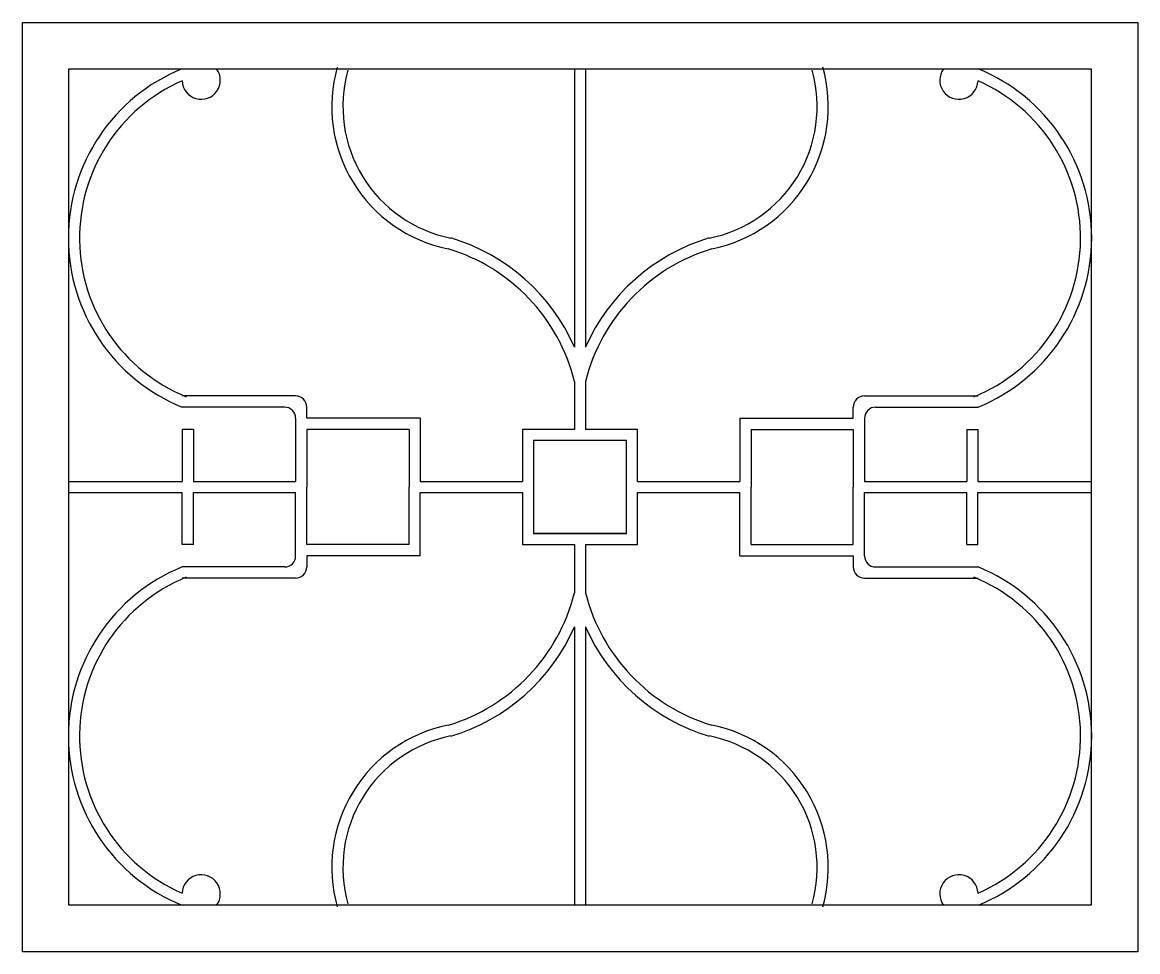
# Model space of a CAD drawing. Header units: millimetres. Extents: x 2621 to 26934, y 11979 to 27988.
# Drawn here: x 17515 to 18715, y 15714 to 16714 of the extents above; entities that cross this region are included whole.
import ezdxf

# ---------------------------------------------------------------- set-up
doc = ezdxf.new("R2010")
doc.units = ezdxf.units.MM

# ---------------------------------------------------------------- blocks, each defined once
blk = doc.blocks.new('A$C50182161')
for p, q in [((0, 1000), (1200, 1000)), ((0, 0), (0, 1000)), ((1200, 1000), (1200, 0)), ((50, 950), (1150, 950)), ((50, 50), (50, 950)), ((594, 950), (594, 650.5)), ((606, 950), (606, 650.5)), ((1150, 950), (1150, 50)), ((594, 613.7), (594, 562)), ((606, 613.7), (606, 562)), ((294, 598), (171.8, 598)), ((906, 598), (1028.2, 598)), ((282, 586), (171.8, 586)), ((306, 574), (306, 586)), ((894, 574), (894, 586)), ((918, 586), (1028.2, 586)), ((294, 574), (294, 506)), ((428, 574), (306, 574)), ((428, 574), (428, 506)), ((772, 574), (772, 506)), ((772, 574), (894, 574)), ((906, 574), (906, 506)), ((172, 562), (172, 506)), ((184, 562), (172, 562)), ((184, 562), (184, 506)), ((416, 562), (306, 562)), ((306, 562), (306, 500)), ((416, 562), (416, 500)), ((538, 562), (538, 506)), ((594, 562), (538, 562)), ((662, 562), (606, 562)), ((662, 506), (662, 562)), ((784, 562), (894, 562)), ((784, 562), (784, 500)), ((894, 562), (894, 500)), ((1016, 562), (1016, 506)), ((1016, 562), (1028, 562)), ((1028, 562), (1028, 506)), ((650, 550), (550, 550)), ((550, 550), (550, 450)), ((650, 450), (650, 550)), ((50, 506), (172, 506)), ((184, 506), (294, 506)), ((428, 506), (538, 506)), ((662, 506), (772, 506)), ((906, 506), (1016, 506)), ((1028, 506), (1150, 506)), ((50, 494), (172, 494)), ((172, 438), (172, 494)), ((184, 438), (184, 494)), ((184, 494), (294, 494)), ((294, 426), (294, 494)), ((306, 438), (306, 500)), ((416, 438), (416, 500)), ((428, 494), (538, 494)), ((428, 426), (428, 494)), ((538, 494), (538, 438)), ((662, 494), (772, 494)), ((662, 438), (662, 494)), ((772, 426), (772, 494)), ((784, 438), (784, 500)), ((894, 438), (894, 500)), ((906, 426), (906, 494)), ((906, 494), (1016, 494)), ((1016, 438), (1016, 494)), ((1028, 494), (1150, 494)), ((1028, 438), (1028, 494)), ((550, 450), (650, 450)), ((650, 450), (550, 450)), ((184, 438), (172, 438)), ((416, 438), (306, 438)), ((538, 438), (594, 438)), ((594, 438), (594, 386.3)), ((606, 438), (606, 386.3)), ((606, 438), (662, 438)), ((784, 438), (894, 438)), ((1016, 438), (1028, 438)), ((306, 426), (306, 414)), ((428, 426), (306, 426)), ((772, 426), (894, 426)), ((894, 426), (894, 414)), ((282, 414), (171.8, 414)), ((918, 414), (1028.2, 414)), ((294, 402), (171.8, 402)), ((906, 402), (1028.2, 402)), ((594, 349.5), (594, 50)), ((606, 349.5), (606, 50)), ((1150, 50), (50, 50)), ((1200, 0), (0, 0))]:
    blk.add_line(p, q)
for centre, radius, start, end in [((246.1, 768), 196.6, 112.1983, 247.8017), ((192.4, 937.8), 20.6, 182.3275, 36.3275), ((489.1, 909.3), 156.2, 164.2289, 258.5787), ((489.1, 909.3), 144.2, 164.2289, 258.7975), ((710.9, 909.3), 144.2, 281.2025, 15.7711), ((710.9, 909.3), 156.2, 281.4213, 15.7711), ((1007.6, 937.8), 20.6, 143.6725, 357.6725), ((953.9, 768), 196.6, 292.1983, 67.8017), ((246.1, 768), 184.6, 113.7269, 247.8017), ((953.9, 768), 184.6, 292.1983, 66.2731), ((400.2, 565), 199.9, 14.1008, 73.1377), ((400.2, 565), 211.9, 23.8033, 73.2972), ((799.8, 565), 211.9, 106.7028, 156.1967), ((799.8, 565), 199.9, 106.8623, 165.8992), ((294, 586), 12, 0, 90), ((906, 586), 12, 90, 180), ((282, 574), 12, 0, 90), ((918, 574), 12, 90, 180), ((282, 426), 12, 270, 0), ((918, 426), 12, 180, 270), ((246.1, 232), 196.6, 112.1983, 247.8017), ((294, 414), 12, 270, 0), ((906, 414), 12, 180, 270), ((953.9, 232), 196.6, 292.1983, 67.8017), ((246.1, 232), 184.6, 112.1983, 246.2731), ((953.9, 232), 184.6, 293.7269, 67.8017), ((400.2, 435), 199.9, 286.8623, 345.8992), ((799.8, 435), 199.9, 194.1008, 253.1377), ((400.2, 435), 211.9, 286.7028, 336.1967), ((799.8, 435), 211.9, 203.8033, 253.2972), ((489.1, 90.7), 156.2, 101.4213, 195.7711), ((710.9, 90.7), 156.2, 344.2289, 78.5787), ((489.1, 90.7), 144.2, 101.2025, 195.7711), ((710.9, 90.7), 144.2, 344.2289, 78.7975), ((192.4, 62.2), 20.6, 323.6725, 177.6725), ((1007.6, 62.2), 20.6, 2.3275, 216.3275)]:
    blk.add_arc(centre, radius, start, end)

msp = doc.modelspace()

# ---------------------------------------------------------------- block references
msp.add_blockref('A$C50182161', (17515.3, 15713.8))

doc.saveas('drawing.dxf')
